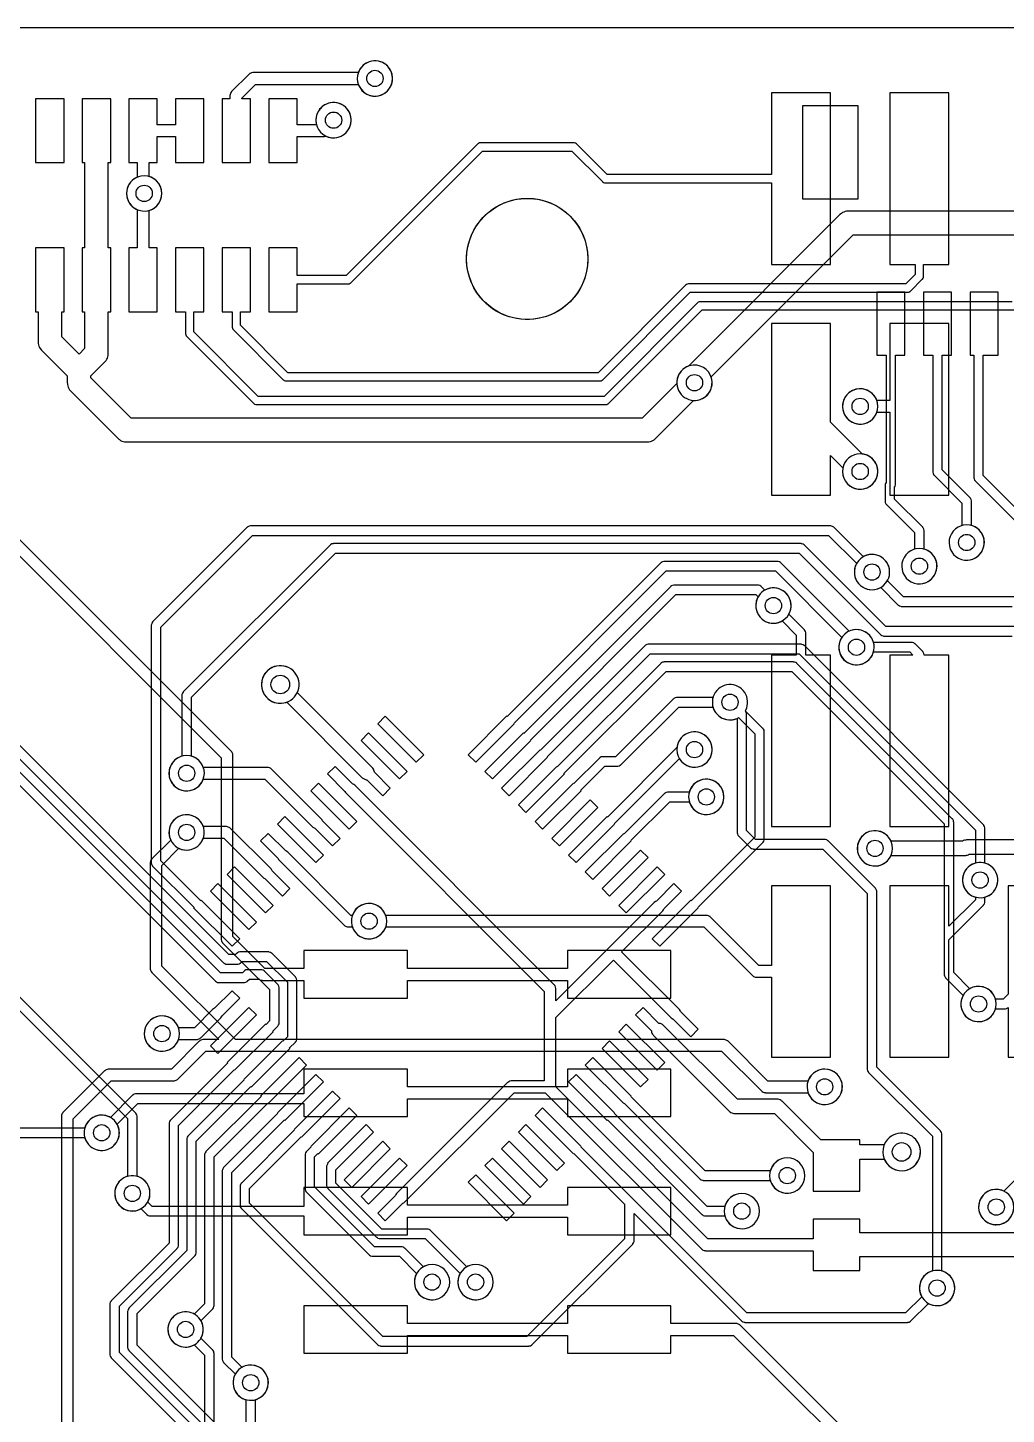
# Model space of a CAD drawing. Header units: millimetres. Extents: x 0 to 66, y 0 to 99.1.
# Drawn here: x 32.04 to 53.05, y 69.3 to 99.06 of the extents above; entities that cross this region are included whole.
import ezdxf

# ---------------------------------------------------------------- set-up
doc = ezdxf.new("R2010")
doc.units = ezdxf.units.MM

msp = doc.modelspace()

# ---------------------------------------------------------------- linework, layer by layer
at = {"layer": '16_copper'}
for points in [[(39.571, 97.599, 1), (39.423, 98.342), (39.375, 98.329, 0.876976), (39.522, 97.592)], [(38.682, 96.704, 1), (38.534, 97.448), (38.486, 97.435, 0.876976), (38.633, 96.698)], [(34.618, 95.132, 1), (34.47, 95.876), (34.422, 95.863, 0.876976), (34.569, 95.126)], [(51.255, 87.131, 0.767329), (51.303, 87.862), (51.283, 87.867), (51.283, 88.265), (51.282, 88.271, 0.140725), (51.264, 88.324), (51.257, 88.331), (51.256, 88.334), (51.255, 88.335), (51.253, 88.337), (50.648, 88.942), (50.648, 89.199), (50.649, 89.2, 0.104746), (50.669, 89.246), (50.67, 89.255), (50.67, 89.258), (50.67, 89.26), (50.67, 89.263), (50.67, 92.035), (50.87, 92.035), (50.87, 93.385), (50.27, 93.385), (50.27, 92.035), (50.467, 92.035), (50.467, 89.304), (50.466, 89.302, 0.124733), (50.446, 89.257), (50.445, 89.247), (50.444, 89.244), (50.445, 89.243), (50.444, 89.24), (50.444, 88.9), (50.445, 88.894, 0.140725), (50.463, 88.841), (50.47, 88.834), (50.471, 88.831), (50.472, 88.83), (50.474, 88.828), (51.079, 88.223), (51.079, 87.867), (51.059, 87.862, 0.876976), (51.206, 87.125)], [(52.271, 87.639, 0.767329), (52.319, 88.37), (52.299, 88.375), (52.299, 88.9), (52.298, 88.906, 0.140725), (52.28, 88.959), (52.273, 88.966), (52.272, 88.969), (52.271, 88.97), (52.269, 88.972), (51.672, 89.569), (51.672, 92.035), (51.87, 92.035), (51.87, 93.385), (51.27, 93.385), (51.27, 92.035), (51.468, 92.035), (51.468, 89.527), (51.469, 89.521, 0.140725), (51.487, 89.468), (51.494, 89.461), (51.495, 89.458), (51.496, 89.457), (51.498, 89.455), (52.095, 88.858), (52.095, 88.375), (52.075, 88.37, 0.876976), (52.222, 87.633)], [(49.985, 90.56, 1), (49.837, 91.304), (49.789, 91.291, 0.876976), (49.936, 90.554)], [(49.985, 89.163, 1), (49.837, 89.907), (49.789, 89.894, 0.876976), (49.936, 89.157)], [(36.594, 79.505), (35.768, 80.331), (35.759, 80.322), (34.9, 81.181), (34.9, 86.191), (36.872, 88.163), (49.234, 88.163), (49.836, 87.562), (49.825, 87.544, 1), (50.505, 87.208), (50.524, 87.254, 0.668177), (49.997, 87.716), (49.979, 87.705), (49.348, 88.337), (49.343, 88.341, 0.14076), (49.293, 88.365), (49.283, 88.366), (49.28, 88.367), (49.279, 88.366), (49.276, 88.367), (36.83, 88.367), (36.824, 88.366, 0.140725), (36.771, 88.348), (36.764, 88.341), (36.761, 88.34), (36.76, 88.339), (36.758, 88.337), (34.726, 86.305), (34.722, 86.3, 0.14076), (34.698, 86.25), (34.697, 86.24), (34.696, 86.237), (34.697, 86.236), (34.696, 86.233), (34.696, 81.139), (34.697, 81.132, 0.140725), (34.715, 81.079), (34.722, 81.072), (34.723, 81.07), (34.724, 81.069), (34.726, 81.067), (35.615, 80.178), (35.606, 80.169), (36.432, 79.343)], [(42.485, 84.12), (42.476, 84.129), (45.748, 87.401), (48.091, 87.401), (49.518, 85.975), (49.517, 85.974, 1), (50.147, 85.552), (50.172, 85.595, 0.668177), (49.71, 86.122), (49.673, 86.107), (48.205, 87.575), (48.2, 87.579, 0.14076), (48.15, 87.603), (48.14, 87.604), (48.137, 87.605), (48.136, 87.604), (48.133, 87.605), (45.706, 87.605), (45.699, 87.604, 0.140725), (45.646, 87.586), (45.639, 87.579), (45.637, 87.578), (45.636, 87.577), (45.634, 87.575), (42.332, 84.273), (42.323, 84.282), (41.497, 83.456), (41.659, 83.294)], [(42.844, 83.761), (42.835, 83.77), (45.958, 86.893), (47.669, 86.893), (47.72, 86.843), (47.709, 86.825, 1), (48.389, 86.489), (48.408, 86.535, 0.668177), (47.881, 86.997), (47.863, 86.986), (47.783, 87.067), (47.778, 87.071, 0.14076), (47.728, 87.095), (47.718, 87.096), (47.715, 87.097), (47.714, 87.096), (47.711, 87.097), (45.916, 87.097), (45.91, 87.096, 0.140725), (45.857, 87.078), (45.85, 87.071), (45.847, 87.07), (45.846, 87.069), (45.844, 87.067), (42.691, 83.914), (42.682, 83.923), (41.856, 83.097), (42.018, 82.935)], [(52.559, 80.393, 0.767329), (52.607, 81.124), (52.587, 81.129), (52.587, 81.881), (52.586, 81.887, 0.140725), (52.568, 81.94), (52.562, 81.947), (52.56, 81.95), (52.559, 81.951), (52.557, 81.953), (48.713, 85.797), (48.708, 85.801, 0.14076), (48.658, 85.825), (48.648, 85.826), (48.645, 85.827), (48.644, 85.826), (48.641, 85.827), (45.365, 85.827), (45.358, 85.826, 0.140725), (45.305, 85.808), (45.298, 85.801), (45.296, 85.8), (45.295, 85.799), (45.293, 85.797), (43.051, 83.555), (43.042, 83.564), (42.215, 82.737), (42.377, 82.576), (43.203, 83.402), (43.194, 83.411), (45.407, 85.623), (48.599, 85.623), (52.384, 81.839), (52.384, 81.129), (52.363, 81.124, 0.876976), (52.51, 80.387)], [(52.525, 77.733, 1), (52.377, 78.477), (52.329, 78.464), (52.283, 78.445), (52.265, 78.434), (51.918, 78.782), (51.918, 82.011), (51.917, 82.018, 0.140725), (51.899, 82.07), (51.892, 82.078), (51.891, 82.08), (51.89, 82.081), (51.888, 82.083), (48.555, 85.416), (48.55, 85.42, 0.14076), (48.5, 85.444), (48.49, 85.445), (48.487, 85.446), (48.486, 85.445), (48.483, 85.446), (45.702, 85.446), (45.696, 85.445, 0.140725), (45.643, 85.427), (45.636, 85.42), (45.633, 85.419), (45.632, 85.418), (45.63, 85.416), (43.41, 83.195), (43.401, 83.204), (42.575, 82.378), (42.736, 82.217), (43.562, 83.043), (43.553, 83.052), (45.744, 85.242), (48.441, 85.242), (51.714, 81.969), (51.714, 78.74), (51.715, 78.734, 0.140725), (51.733, 78.681), (51.74, 78.674), (51.741, 78.671), (51.742, 78.67), (51.744, 78.668), (52.122, 78.291), (52.111, 78.273, 0.577348), (52.476, 77.727)], [(39.827, 82.737), (39.485, 83.079), (39.485, 83.081, 0.153128), (39.451, 83.166), (39.44, 83.178), (37.829, 84.789), (37.848, 84.833, 1), (37.082, 85.093), (37.069, 85.042, 0.577349), (37.595, 84.58), (37.603, 84.584), (39.225, 82.962), (39.249, 82.943, 0.101645), (39.306, 82.92), (39.322, 82.918), (39.665, 82.576)], [(46.436, 80.169), (46.427, 80.178), (47.824, 81.575), (47.828, 81.58, 0.14076), (47.852, 81.63), (47.853, 81.64), (47.854, 81.643), (47.853, 81.644), (47.854, 81.647), (47.854, 83.947), (47.853, 83.953, 0.140725), (47.835, 84.006), (47.828, 84.013), (47.827, 84.016), (47.826, 84.017), (47.824, 84.019), (47.446, 84.396), (47.457, 84.414, 1), (46.777, 84.75), (46.758, 84.704), (46.753, 84.684), (45.974, 84.684), (45.968, 84.683, 0.140725), (45.915, 84.665), (45.908, 84.658), (45.905, 84.657), (45.904, 84.656), (45.902, 84.654), (44.662, 83.414), (44.388, 83.414), (44.382, 83.413, 0.140725), (44.329, 83.395), (44.322, 83.388), (44.32, 83.387), (44.319, 83.386), (44.317, 83.384), (43.769, 82.836), (43.76, 82.845), (42.934, 82.019), (43.095, 81.857), (43.922, 82.684), (43.913, 82.693), (44.43, 83.21), (44.704, 83.21), (44.71, 83.211, 0.140725), (44.763, 83.229), (44.77, 83.236), (44.773, 83.237), (44.774, 83.238), (44.776, 83.24), (46.016, 84.48), (46.753, 84.48), (46.758, 84.46, 0.453094), (47.285, 84.242), (47.303, 84.253), (47.65, 83.905), (47.65, 81.689), (46.283, 80.322), (46.274, 80.331), (45.448, 79.505), (45.61, 79.343)], [(44.64, 81.965), (44.631, 81.974), (46.03, 83.373), (46.04, 83.355, 1), (46.67, 83.777), (46.64, 83.816, 0.577351), (45.996, 83.688), (45.983, 83.64), (45.979, 83.61), (44.487, 82.118), (44.478, 82.127), (43.652, 81.301), (43.814, 81.139)], [(44.999, 81.606), (44.99, 81.615), (45.824, 82.448), (46.245, 82.448), (46.25, 82.428, 1), (46.968, 82.672), (46.949, 82.718, 0.668181), (46.25, 82.672), (46.245, 82.652), (45.782, 82.652), (45.775, 82.651, 0.140725), (45.722, 82.633), (45.715, 82.626), (45.713, 82.625), (45.712, 82.624), (45.71, 82.622), (44.847, 81.759), (44.838, 81.768), (44.011, 80.941), (44.173, 80.78)], [(37.671, 80.582), (37.293, 80.961), (37.284, 80.98), (37.266, 81.003), (36.392, 81.876), (36.387, 81.88), (36.383, 81.885, 0.157747), (36.311, 81.912), (36.304, 81.913), (35.813, 81.913), (35.796, 81.956, 1), (35.116, 81.62), (35.14, 81.577, 0.61871), (35.813, 81.663), (36.252, 81.663), (37.089, 80.826), (37.111, 80.809), (37.132, 80.799), (37.51, 80.421)], [(39.444, 79.511, 1), (39.296, 80.255), (39.248, 80.242, 0.230786), (39.012, 80.008), (38.979, 80.008), (37.625, 81.362), (37.603, 81.38), (37.582, 81.39), (37.204, 81.768), (37.043, 81.606), (37.421, 81.228), (37.43, 81.208), (37.448, 81.185), (38.839, 79.795), (38.844, 79.791), (38.849, 79.786, 0.157747), (38.921, 79.759), (38.927, 79.758), (39.012, 79.758), (39.03, 79.715, 0.303347), (39.395, 79.505)], [(50.302, 81.074, 1), (50.155, 81.818), (50.107, 81.805, 0.876976), (50.253, 81.068)], [(34.999, 77.098, 0.265529), (35.283, 77.345), (35.673, 77.345), (35.679, 77.346), (35.686, 77.346, 0.157781), (35.756, 77.377), (35.761, 77.382), (36.188, 77.809), (36.206, 77.831), (36.216, 77.851), (36.594, 78.229), (36.432, 78.391), (36.054, 78.013), (36.034, 78.004), (36.011, 77.986), (35.621, 77.595), (35.283, 77.595), (35.265, 77.638, 1), (34.585, 77.302), (34.61, 77.259, 0.267948), (34.95, 77.092)], [(49.903, 74.778), (50.427, 74.778), (50.438, 74.751, 1), (51.162, 75.109), (51.136, 75.154, 0.57735), (50.438, 75.109), (50.427, 75.082), (49.903, 75.082), (49.903, 75.187), (49.069, 75.187), (48.241, 76.015), (48.236, 76.018), (48.232, 76.023, 0.153125), (48.149, 76.059), (48.133, 76.059), (47.277, 76.059), (45.691, 77.646), (45.667, 77.665, 0.101645), (45.61, 77.688), (45.593, 77.689), (45.251, 78.032), (45.089, 77.87), (45.431, 77.528), (45.431, 77.527, 0.153128), (45.465, 77.442), (45.475, 77.43), (47.106, 75.799), (47.111, 75.796), (47.115, 75.791, 0.153125), (47.198, 75.755), (47.214, 75.755), (48.07, 75.755), (48.903, 74.921), (48.903, 74.087), (49.903, 74.087)], [(35.507, 70.748, 0.493145), (35.773, 71.288), (35.762, 71.306), (36.013, 71.556), (36.017, 71.561, 0.14076), (36.041, 71.611), (36.042, 71.621), (36.043, 71.624), (36.042, 71.625), (36.043, 71.628), (36.043, 74.823), (37.195, 75.975), (37.204, 75.966), (38.031, 76.793), (37.869, 76.954), (37.043, 76.128), (37.052, 76.119), (35.869, 74.936), (35.865, 74.931, 0.14076), (35.841, 74.881), (35.84, 74.872), (35.839, 74.869), (35.84, 74.867), (35.839, 74.865), (35.839, 71.67), (35.619, 71.449), (35.601, 71.46, 1), (35.265, 70.78), (35.311, 70.761, 0.09849), (35.458, 70.742)], [(48.421, 74.05, 1), (48.273, 74.794), (48.225, 74.781, 0.233169), (47.988, 74.544), (47.983, 74.524), (46.586, 74.524), (44.99, 76.119), (44.999, 76.128), (44.173, 76.954), (44.011, 76.793), (44.838, 75.966), (44.847, 75.975), (46.472, 74.35), (46.477, 74.346, 0.14076), (46.527, 74.322), (46.536, 74.321), (46.539, 74.32), (46.541, 74.321), (46.544, 74.32), (47.983, 74.32), (47.988, 74.3, 0.339454), (48.372, 74.044)], [(36.904, 69.605, 1), (36.756, 70.349), (36.708, 70.336), (36.662, 70.317), (36.644, 70.306), (36.424, 70.527), (36.424, 74.485), (37.555, 75.616), (37.564, 75.607), (38.39, 76.433), (38.228, 76.595), (37.402, 75.769), (37.411, 75.76), (36.25, 74.599), (36.246, 74.594, 0.14076), (36.222, 74.544), (36.221, 74.534), (36.22, 74.531), (36.221, 74.53), (36.22, 74.527), (36.22, 70.485), (36.221, 70.479, 0.140725), (36.239, 70.426), (36.246, 70.419), (36.247, 70.416), (36.248, 70.415), (36.25, 70.413), (36.501, 70.163), (36.49, 70.145, 0.577348), (36.855, 69.599)], [(47.445, 73.288, 1), (47.297, 74.032), (47.249, 74.019, 0.233169), (47.012, 73.782), (47.007, 73.762), (46.629, 73.762), (44.631, 75.76), (44.64, 75.769), (43.814, 76.595), (43.652, 76.433), (44.478, 75.607), (44.487, 75.616), (46.515, 73.588), (46.52, 73.584, 0.14076), (46.571, 73.56), (46.58, 73.559), (46.583, 73.558), (46.585, 73.559), (46.587, 73.558), (47.007, 73.558), (47.012, 73.538, 0.339454), (47.396, 73.282)], [(49.223, 75.955, 1), (49.075, 76.699), (49.027, 76.686, 0.876976), (49.174, 75.949)], [(43.922, 75.05), (43.095, 75.877), (42.934, 75.715), (43.76, 74.889), (43.769, 74.898), (44.856, 73.81), (44.856, 73.067), (42.757, 70.968), (39.666, 70.968), (36.805, 73.829), (36.805, 74.148), (37.914, 75.257), (37.923, 75.248), (38.749, 76.074), (38.587, 76.236), (37.761, 75.41), (37.77, 75.401), (36.631, 74.262), (36.627, 74.257, 0.14076), (36.603, 74.206), (36.602, 74.197), (36.601, 74.194), (36.602, 74.192), (36.601, 74.19), (36.601, 73.787), (36.602, 73.781, 0.140725), (36.62, 73.728), (36.627, 73.721), (36.628, 73.718), (36.629, 73.717), (36.631, 73.715), (39.552, 70.794), (39.557, 70.79, 0.14076), (39.607, 70.766), (39.617, 70.765), (39.62, 70.764), (39.621, 70.765), (39.624, 70.764), (42.799, 70.764), (42.805, 70.765, 0.140725), (42.858, 70.783), (42.865, 70.79), (42.868, 70.791), (42.869, 70.792), (42.871, 70.794), (45.03, 72.953), (45.034, 72.958, 0.14076), (45.058, 73.008), (45.059, 73.018), (45.06, 73.021), (45.059, 73.022), (45.06, 73.025), (45.06, 73.607), (47.365, 71.302), (47.37, 71.298, 0.14076), (47.42, 71.274), (47.429, 71.273), (47.432, 71.272), (47.434, 71.273), (47.436, 71.272), (50.927, 71.272), (50.933, 71.273, 0.140725), (50.986, 71.291), (50.993, 71.298), (50.996, 71.299), (50.997, 71.3), (50.999, 71.302), (51.376, 71.68), (51.394, 71.669, 1), (51.73, 72.349), (51.684, 72.368, 0.668177), (51.222, 71.841), (51.233, 71.823), (50.885, 71.476), (47.478, 71.476), (43.913, 75.041)], [(40.796, 71.764, 1), (40.648, 72.508), (40.6, 72.495), (40.554, 72.476), (40.536, 72.465), (40.138, 72.863), (40.133, 72.867, 0.14076), (40.083, 72.892), (40.073, 72.893), (40.07, 72.893), (40.069, 72.893), (40.066, 72.893), (39.487, 72.893), (38.202, 74.179), (38.202, 74.826), (38.273, 74.898), (38.282, 74.889), (39.108, 75.715), (38.947, 75.877), (38.12, 75.05), (38.129, 75.041), (38.028, 74.94), (38.024, 74.935, 0.14076), (38, 74.885), (37.999, 74.876), (37.998, 74.873), (37.999, 74.871), (37.998, 74.868), (37.998, 74.137), (37.999, 74.13, 0.140725), (38.017, 74.078), (38.024, 74.07), (38.025, 74.068), (38.026, 74.067), (38.028, 74.065), (39.373, 72.72), (39.379, 72.716, 0.14076), (39.429, 72.691), (39.438, 72.69), (39.441, 72.69), (39.443, 72.69), (39.445, 72.69), (40.024, 72.69), (40.392, 72.322), (40.382, 72.304, 0.577348), (40.747, 71.758)], [(41.73, 71.764, 1), (41.582, 72.508), (41.534, 72.495), (41.488, 72.476), (41.47, 72.465), (40.691, 73.244), (40.686, 73.248, 0.14076), (40.636, 73.273), (40.627, 73.274), (40.624, 73.274), (40.622, 73.274), (40.619, 73.274), (39.645, 73.274), (38.661, 74.258), (38.661, 74.549), (39.467, 75.356), (39.306, 75.517), (38.48, 74.691), (38.489, 74.682), (38.488, 74.681, 0.156764), (38.459, 74.626), (38.458, 74.617), (38.458, 74.613), (38.458, 74.612), (38.458, 74.609), (38.458, 74.216), (38.459, 74.21, 0.140725), (38.477, 74.157), (38.483, 74.15), (38.485, 74.147), (38.486, 74.146), (38.488, 74.144), (39.531, 73.101), (39.536, 73.097, 0.14076), (39.587, 73.072), (39.596, 73.071), (39.599, 73.071), (39.601, 73.071), (39.603, 73.071), (40.577, 73.071), (41.327, 72.322), (41.316, 72.304, 0.577348), (41.681, 71.758)]]:
    msp.add_lwpolyline(points, format="xyb", close=True, dxfattribs=at)
for points in [[(49.87, 97.385), (48.67, 97.385), (48.67, 95.385), (49.87, 95.385)], [(40.545, 83.456), (39.719, 84.282), (39.557, 84.12), (40.383, 83.294)], [(40.186, 83.097), (39.36, 83.923), (39.198, 83.761), (40.024, 82.935)], [(39.108, 82.019), (38.282, 82.845), (38.12, 82.684), (38.947, 81.857)], [(44.281, 82.324), (44.119, 82.486), (43.293, 81.66), (43.455, 81.498)], [(38.39, 81.301), (37.564, 82.127), (37.402, 81.965), (38.228, 81.139)], [(45.358, 81.247), (45.197, 81.408), (44.371, 80.582), (44.532, 80.421)], [(37.312, 80.223), (36.486, 81.049), (36.324, 80.888), (37.151, 80.061)], [(45.718, 80.888), (45.556, 81.049), (44.73, 80.223), (44.891, 80.061)], [(36.953, 79.864), (36.127, 80.69), (35.965, 80.528), (36.791, 79.702)], [(36.953, 77.87), (36.791, 78.032), (35.965, 77.206), (36.127, 77.044)], [(45.718, 76.846), (44.891, 77.673), (44.73, 77.511), (45.556, 76.685)], [(45.358, 76.487), (44.532, 77.313), (44.371, 77.152), (45.197, 76.326)], [(43.562, 74.691), (42.736, 75.517), (42.575, 75.356), (43.401, 74.53)], [(39.827, 74.997), (39.665, 75.158), (38.839, 74.332), (39, 74.17)], [(43.203, 74.332), (42.377, 75.158), (42.215, 74.997), (43.042, 74.17)], [(40.186, 74.637), (40.024, 74.799), (39.198, 73.973), (39.36, 73.811)], [(42.844, 73.973), (42.018, 74.799), (41.856, 74.637), (42.682, 73.811)], [(42.485, 73.614), (41.659, 74.44), (41.497, 74.278), (42.323, 73.452)]]:
    msp.add_lwpolyline(points, close=True, dxfattribs=at)
for points in [[(58.952, 95.123), (49.657, 95.123), (49.638, 95.121), (49.618, 95.12, 0.118891), (49.508, 95.075), (49.478, 95.049), (49.477, 95.049), (49.477, 95.049), (46.224, 91.795), (46.187, 91.78), (46.144, 91.755, 1), (46.566, 91.125), (46.605, 91.155, 0.303346), (46.714, 91.562), (46.712, 91.565), (49.762, 94.615), (59.182, 94.615)], [(55.063, 86.94), (52.553, 89.45), (52.553, 92.035), (52.87, 92.035), (52.87, 93.385), (52.27, 93.385), (52.27, 92.035), (52.349, 92.035), (52.349, 89.408), (52.35, 89.402, 0.140725), (52.368, 89.349), (52.375, 89.342), (52.376, 89.339), (52.377, 89.338), (52.379, 89.336), (54.889, 86.826)], [(43.349, 61.824), (34.392, 70.781), (34.392, 71.459), (35.632, 72.699), (35.636, 72.704, 0.14076), (35.66, 72.754), (35.661, 72.764), (35.662, 72.767), (35.661, 72.768), (35.662, 72.771), (35.662, 75.16), (36.836, 76.335), (36.845, 76.326), (37.671, 77.152), (37.662, 77.161), (37.791, 77.289), (37.795, 77.294, 0.14076), (37.819, 77.345), (37.82, 77.354), (37.821, 77.357), (37.82, 77.358), (37.821, 77.361), (37.821, 78.613), (37.82, 78.619, 0.140725), (37.802, 78.672), (37.795, 78.679), (37.794, 78.682), (37.793, 78.683), (37.791, 78.685), (37.283, 79.193), (37.278, 79.197, 0.14076), (37.228, 79.221), (37.218, 79.222), (37.215, 79.223), (37.214, 79.222), (37.211, 79.223), (36.605, 79.223), (36.599, 79.222, 0.140725), (36.546, 79.204), (36.539, 79.197), (36.536, 79.196), (36.535, 79.195), (36.533, 79.193), (36.506, 79.165), (36.358, 79.165), (25.917, 89.607)], [(25.803, 89.433), (36.245, 78.992), (36.25, 78.988, 0.14076), (36.3, 78.963), (36.309, 78.963), (36.312, 78.962), (36.314, 78.962), (36.316, 78.962), (36.548, 78.962), (36.554, 78.963, 0.140725), (36.607, 78.981), (36.614, 78.987), (36.617, 78.989), (36.618, 78.99), (36.62, 78.992), (36.647, 79.019), (37.169, 79.019), (37.617, 78.571), (37.617, 77.403), (37.519, 77.304), (37.51, 77.313), (36.684, 76.487), (36.693, 76.478), (35.488, 75.274), (35.484, 75.269, 0.14076), (35.46, 75.219), (35.459, 75.209), (35.458, 75.206), (35.459, 75.205), (35.458, 75.202), (35.458, 72.813), (34.218, 71.573), (34.214, 71.568, 0.14076), (34.19, 71.518), (34.189, 71.508), (34.188, 71.505), (34.189, 71.504), (34.188, 71.501), (34.188, 70.739), (34.189, 70.733, 0.140725), (34.207, 70.68), (34.214, 70.673), (34.215, 70.67), (34.216, 70.669), (34.218, 70.667), (43.235, 61.65)], [(25.612, 89.052), (36.066, 78.599), (36.071, 78.595, 0.14076), (36.121, 78.57), (36.13, 78.569), (36.133, 78.569), (36.135, 78.569), (36.138, 78.569), (36.694, 78.569), (36.7, 78.57, 0.140725), (36.753, 78.588), (36.76, 78.594), (36.762, 78.596), (36.763, 78.597), (36.765, 78.599), (36.805, 78.638), (37.011, 78.638), (37.236, 78.413), (37.236, 77.741), (37.159, 77.664), (37.151, 77.673), (36.324, 76.846), (36.333, 76.837), (35.107, 75.611), (35.103, 75.606, 0.14076), (35.079, 75.556), (35.078, 75.547), (35.077, 75.544), (35.078, 75.542), (35.077, 75.539), (35.077, 72.971), (33.837, 71.731), (33.833, 71.726, 0.14076), (33.809, 71.675), (33.808, 71.666), (33.807, 71.663), (33.808, 71.661), (33.807, 71.659), (33.807, 70.581), (33.808, 70.575, 0.140725), (33.826, 70.522), (33.833, 70.515), (33.834, 70.512), (33.835, 70.511), (33.837, 70.509), (43.839, 60.507)], [(43.953, 60.681), (34.011, 70.623), (34.011, 71.617), (35.251, 72.857), (35.255, 72.862, 0.14076), (35.279, 72.912), (35.28, 72.922), (35.281, 72.925), (35.28, 72.926), (35.281, 72.929), (35.281, 75.497), (36.477, 76.694), (36.486, 76.685), (37.312, 77.511), (37.303, 77.52), (37.41, 77.627), (37.414, 77.632, 0.14076), (37.438, 77.682), (37.439, 77.691), (37.44, 77.694), (37.439, 77.696), (37.44, 77.698), (37.44, 78.455), (37.439, 78.462, 0.140725), (37.421, 78.514), (37.414, 78.522), (37.413, 78.524), (37.412, 78.525), (37.41, 78.527), (37.125, 78.812), (37.12, 78.816, 0.14076), (37.07, 78.84), (37.06, 78.841), (37.057, 78.842), (37.056, 78.841), (37.053, 78.842), (36.763, 78.842), (36.757, 78.841, 0.140725), (36.704, 78.823), (36.697, 78.816), (36.694, 78.815), (36.693, 78.814), (36.691, 78.812), (36.651, 78.772), (36.18, 78.772), (25.726, 89.226)], [(53.213, 86.208), (50.461, 86.208), (48.713, 87.956), (48.708, 87.96, 0.14076), (48.658, 87.984), (48.648, 87.985), (48.645, 87.986), (48.644, 87.985), (48.641, 87.986), (38.608, 87.986), (38.602, 87.985, 0.140725), (38.549, 87.967), (38.542, 87.96), (38.539, 87.959), (38.538, 87.958), (38.536, 87.956), (35.384, 84.803), (35.38, 84.798, 0.14076), (35.355, 84.748), (35.355, 84.739), (35.354, 84.736), (35.354, 84.734), (35.354, 84.732), (35.354, 83.422), (35.334, 83.417, 1), (35.577, 82.699), (35.623, 82.718, 0.196565), (35.813, 82.933), (37.137, 82.933), (38.167, 81.904), (38.189, 81.886), (38.209, 81.876), (38.587, 81.498), (38.749, 81.66), (38.371, 82.038), (38.362, 82.058), (38.343, 82.081), (37.278, 83.146), (37.272, 83.15), (37.268, 83.155, 0.157747), (37.196, 83.182), (37.189, 83.183), (35.813, 83.183), (35.796, 83.226, 0.198914), (35.577, 83.417), (35.557, 83.422), (35.557, 84.69), (38.65, 87.782), (48.599, 87.782), (50.347, 86.034), (50.352, 86.03, 0.14076), (50.402, 86.006), (50.412, 86.005), (50.415, 86.004), (50.416, 86.005), (50.419, 86.004), (53.171, 86.004)], [(26.755, 83.083), (34.188, 75.65), (34.188, 74.405), (34.168, 74.4, 0.876976), (34.315, 73.663), (34.364, 73.669, 0.767329), (34.412, 74.4), (34.392, 74.405), (34.392, 75.692), (34.391, 75.698, 0.140725), (34.373, 75.751), (34.366, 75.758), (34.365, 75.761), (34.364, 75.762), (34.362, 75.764), (26.869, 83.257)], [(56.396, 73.191), (49.903, 73.191), (49.903, 73.487), (48.903, 73.487), (48.903, 73.064), (46.644, 73.064), (43.381, 76.327), (43.381, 77.815), (44.615, 79.048), (45.854, 77.809), (45.876, 77.791), (45.896, 77.781), (46.274, 77.403), (46.436, 77.565), (46.058, 77.943), (46.049, 77.963), (46.031, 77.986), (44.791, 79.225), (45.673, 80.106), (45.69, 80.128), (45.703, 80.154), (45.703, 80.154), (46.077, 80.528), (45.915, 80.69), (45.541, 80.315), (45.519, 80.306), (45.493, 80.286), (43.381, 78.174), (43.381, 78.43), (43.381, 78.435), (43.381, 78.44, 0.111436), (43.364, 78.494), (43.36, 78.499), (43.354, 78.508), (43.348, 78.514), (43.344, 78.519), (39.063, 82.8), (39.041, 82.818), (39.016, 82.83), (39.015, 82.83), (38.641, 83.204), (38.48, 83.043), (38.854, 82.668), (38.864, 82.646), (38.884, 82.621), (43.127, 78.377), (43.127, 76.454), (42.432, 76.454), (42.427, 76.453), (42.421, 76.454, 0.111436), (42.368, 76.437), (42.362, 76.432), (42.354, 76.427), (42.348, 76.421), (42.343, 76.417), (39.961, 74.036), (39.944, 74.014), (39.931, 73.988), (39.931, 73.988), (39.557, 73.614), (39.719, 73.452), (40.093, 73.827), (40.115, 73.836), (40.141, 73.856), (42.485, 76.2), (43.149, 76.2), (46.502, 72.847), (46.506, 72.844), (46.51, 72.84, 0.11143), (46.56, 72.814), (46.567, 72.813), (46.577, 72.811), (46.585, 72.811), (46.592, 72.81), (48.903, 72.81), (48.903, 72.387), (49.903, 72.387), (49.903, 72.683), (56.396, 72.683)], [(30.806, 75.24), (33.268, 75.24), (33.274, 75.219, 1), (33.991, 75.463), (33.972, 75.509, 0.668181), (33.274, 75.463), (33.268, 75.443), (30.764, 75.443)], [(53.61, 74.709), (52.992, 74.09), (52.954, 74.106, 1), (52.71, 73.388), (52.758, 73.375, 0.065542), (52.857, 73.369), (52.906, 73.375, 0.534512), (53.147, 73.958)]]:
    msp.add_lwpolyline(points, format="xyb", dxfattribs=at)
at = {"layer": '1_copper'}
for points in [[(36.827, 97.536), (36.638, 97.536), (36.638, 97.546), (36.936, 97.844), (39.14, 97.844), (39.157, 97.803, 1), (39.837, 98.138), (39.812, 98.181, 0.577351), (39.157, 98.138), (39.14, 98.098), (36.884, 98.098), (36.878, 98.097), (36.873, 98.097, 0.111436), (36.819, 98.08), (36.814, 98.076), (36.805, 98.07), (36.799, 98.064), (36.794, 98.06), (36.421, 97.688), (36.418, 97.684), (36.414, 97.68, 0.11143), (36.388, 97.63), (36.387, 97.623), (36.385, 97.613), (36.385, 97.605), (36.384, 97.598), (36.384, 97.536), (36.218, 97.536), (36.218, 96.164), (36.827, 96.164)], [(44.324, 91.478), (44.326, 91.478, 0.133453), (44.37, 91.492), (44.386, 91.504), (46.265, 93.383), (50.927, 93.383), (50.928, 93.383), (50.93, 93.383, 0.133453), (50.974, 93.397), (50.99, 93.409), (51.244, 93.663), (51.245, 93.664), (51.246, 93.665, 0.133459), (51.268, 93.706), (51.27, 93.726), (51.27, 93.98), (51.816, 93.98), (51.816, 97.66), (50.546, 97.66), (50.546, 93.98), (51.092, 93.98), (51.092, 93.763), (50.89, 93.561), (46.228, 93.561), (46.227, 93.561), (46.225, 93.561, 0.133453), (46.181, 93.547), (46.165, 93.535), (44.286, 91.656), (37.629, 91.656), (36.611, 92.673), (36.611, 92.964), (36.827, 92.964), (36.827, 94.336), (36.218, 94.336), (36.218, 92.964), (36.434, 92.964), (36.434, 92.636), (36.434, 92.635), (36.434, 92.634, 0.133453), (36.447, 92.589), (36.46, 92.574), (37.529, 91.504), (37.53, 91.503), (37.531, 91.502, 0.133459), (37.572, 91.48), (37.592, 91.478), (44.323, 91.478)], [(37.828, 93.561), (38.916, 93.561), (38.917, 93.561), (38.919, 93.561, 0.133453), (38.963, 93.575), (38.979, 93.587), (41.806, 96.414), (43.724, 96.414), (44.381, 95.757), (44.382, 95.756), (44.383, 95.755, 0.133459), (44.424, 95.733), (44.444, 95.731), (48.006, 95.731), (48.006, 93.98), (49.276, 93.98), (49.276, 97.66), (48.006, 97.66), (48.006, 95.909), (44.481, 95.909), (43.824, 96.566), (43.823, 96.567), (43.822, 96.568, 0.133459), (43.781, 96.59), (43.761, 96.592), (41.769, 96.592), (41.767, 96.592), (41.766, 96.592, 0.133453), (41.721, 96.578), (41.706, 96.566), (38.879, 93.739), (37.828, 93.739), (37.828, 94.336), (37.219, 94.336), (37.219, 92.964), (37.828, 92.964)], [(45.358, 90.172), (45.378, 90.173, 0.118891), (45.488, 90.218), (45.518, 90.244), (45.519, 90.244), (45.519, 90.244), (46.336, 91.062), (46.38, 91.062, 1), (46.33, 91.818), (46.281, 91.812, 0.339456), (45.977, 91.465), (45.977, 91.421), (45.234, 90.678), (34.268, 90.678), (33.401, 91.545), (33.401, 91.589), (33.7, 91.888), (33.713, 91.903), (33.725, 91.918, 0.118893), (33.771, 92.027), (33.774, 92.067, 0.000218), (33.774, 92.067), (33.774, 92.964), (33.825, 92.964), (33.825, 94.336), (33.774, 94.336), (33.774, 96.164), (33.825, 96.164), (33.825, 97.536), (33.216, 97.536), (33.216, 96.164), (33.266, 96.164), (33.266, 94.336), (33.216, 94.336), (33.216, 92.964), (33.266, 92.964), (33.266, 92.173), (33.147, 92.053), (32.774, 92.427), (32.774, 92.964), (32.824, 92.964), (32.824, 94.336), (32.215, 94.336), (32.215, 92.964), (32.266, 92.964), (32.266, 92.321), (32.267, 92.302), (32.269, 92.282, 0.118891), (32.314, 92.172), (32.34, 92.142), (32.34, 92.142), (32.34, 92.142), (32.893, 91.589), (32.893, 91.44), (32.895, 91.421), (32.896, 91.401, 0.118891), (32.941, 91.291), (32.967, 91.261), (32.967, 91.26), (32.967, 91.26), (33.983, 90.244), (33.998, 90.232), (34.013, 90.219, 0.118893), (34.123, 90.173), (34.163, 90.17, 0.000218), (34.163, 90.17), (45.339, 90.17)], [(34.826, 94.336), (34.648, 94.336), (34.648, 95.14), (34.666, 95.145, 0.716592), (34.666, 95.863), (34.648, 95.868), (34.648, 96.164), (34.826, 96.164), (34.826, 96.723), (35.217, 96.723), (35.217, 96.164), (35.827, 96.164), (35.827, 97.536), (35.217, 97.536), (35.217, 96.977), (34.826, 96.977), (34.826, 97.536), (34.216, 97.536), (34.216, 96.164), (34.394, 96.164), (34.394, 95.851), (34.376, 95.844, 0.621842), (34.376, 95.164), (34.394, 95.157), (34.394, 94.336), (34.216, 94.336), (34.216, 92.964), (34.826, 92.964)], [(37.828, 96.723), (38.382, 96.723), (38.388, 96.724), (38.393, 96.724, 0.089897), (38.437, 96.736), (38.439, 96.737), (38.44, 96.736), (38.486, 96.717, 1), (38.73, 97.435), (38.682, 97.448, 0.53451), (38.236, 97.002), (38.243, 96.977), (37.828, 96.977), (37.828, 97.536), (37.219, 97.536), (37.219, 96.164), (37.828, 96.164)], [(49.276, 89.876), (49.54, 89.612), (49.539, 89.609, 1), (50.283, 89.461), (50.289, 89.51, 0.376373), (49.985, 89.907), (49.96, 89.91), (49.276, 90.594), (49.276, 92.71), (48.006, 92.71), (48.006, 89.03), (49.276, 89.03)], [(51.816, 92.71), (50.546, 92.71), (50.546, 91.059), (50.268, 91.059), (50.251, 91.1, 1), (49.571, 90.764), (49.596, 90.721, 0.577351), (50.251, 90.764), (50.268, 90.805), (50.546, 90.805), (50.546, 89.03), (51.816, 89.03)], [(52.271, 87.639, 1), (52.123, 88.383), (52.075, 88.37, 0.876976), (52.222, 87.633)], [(51.255, 87.131, 1), (51.107, 87.875), (51.059, 87.862, 0.876976), (51.206, 87.125)], [(49.276, 85.595), (48.743, 85.595), (48.743, 86.065), (48.742, 86.071, 0.140725), (48.724, 86.124), (48.717, 86.131), (48.716, 86.134), (48.715, 86.135), (48.713, 86.137), (48.378, 86.471), (48.389, 86.489, 1), (47.709, 86.825), (47.69, 86.779, 0.668177), (48.217, 86.317), (48.235, 86.328), (48.539, 86.023), (48.539, 85.595), (48.006, 85.595), (48.006, 81.915), (49.276, 81.915)], [(51.816, 85.595), (51.283, 85.595), (51.283, 85.598, 0.156769), (51.264, 85.657), (51.257, 85.664), (51.256, 85.667), (51.255, 85.668), (51.253, 85.67), (51.088, 85.835), (51.083, 85.839, 0.14076), (51.033, 85.863), (51.023, 85.864), (51.02, 85.865), (51.019, 85.864), (51.016, 85.865), (50.196, 85.865), (50.191, 85.885, 1), (49.473, 85.641), (49.492, 85.595, 0.668181), (50.191, 85.641), (50.196, 85.661), (50.974, 85.661), (51.04, 85.595), (50.546, 85.595), (50.546, 81.915), (51.816, 81.915)], [(37.544, 84.567, 1), (37.386, 85.359), (37.335, 85.346, 0.876979), (37.491, 84.56)], [(51.636, 71.637, 0.767329), (51.684, 72.368), (51.664, 72.373), (51.664, 75.311), (51.663, 75.317, 0.140725), (51.645, 75.37), (51.638, 75.377), (51.637, 75.38), (51.636, 75.381), (51.634, 75.383), (50.267, 76.75), (50.267, 80.518), (50.266, 80.524, 0.140725), (50.248, 80.577), (50.241, 80.584), (50.24, 80.587), (50.239, 80.588), (50.237, 80.59), (49.221, 81.606), (49.216, 81.61, 0.14076), (49.166, 81.634), (49.156, 81.635), (49.153, 81.636), (49.152, 81.635), (49.149, 81.636), (47.667, 81.636), (47.473, 81.83), (47.473, 84.328), (47.472, 84.334, 0.140725), (47.454, 84.387), (47.447, 84.394), (47.446, 84.396), (47.457, 84.414), (47.476, 84.46, 1), (46.758, 84.704), (46.745, 84.656, 0.577349), (47.239, 84.223), (47.269, 84.236), (47.269, 81.788), (47.27, 81.782, 0.140725), (47.288, 81.729), (47.295, 81.722), (47.296, 81.719), (47.297, 81.718), (47.299, 81.716), (47.553, 81.462), (47.558, 81.458, 0.14076), (47.608, 81.434), (47.618, 81.433), (47.621, 81.432), (47.622, 81.433), (47.625, 81.432), (49.107, 81.432), (50.063, 80.476), (50.063, 76.708), (50.064, 76.702, 0.140725), (50.082, 76.649), (50.089, 76.642), (50.09, 76.639), (50.091, 76.638), (50.093, 76.636), (51.46, 75.269), (51.46, 72.373), (51.44, 72.368, 0.876976), (51.587, 71.631)], [(46.429, 83.194, 1), (46.281, 83.938), (46.233, 83.925, 0.876976), (46.38, 83.188)], [(35.53, 82.686, 1), (35.382, 83.43), (35.334, 83.417, 0.876976), (35.48, 82.68)], [(46.683, 82.178, 1), (46.535, 82.922), (46.487, 82.909, 0.876976), (46.634, 82.172)], [(51.816, 79.485), (52.557, 80.226), (52.561, 80.231, 0.14076), (52.585, 80.282), (52.586, 80.291), (52.587, 80.294), (52.587, 80.296), (52.587, 80.298), (52.587, 80.401), (52.607, 80.406, 1), (52.363, 81.124), (52.318, 81.105, 0.668181), (52.363, 80.406), (52.384, 80.401), (52.384, 80.34), (51.816, 79.773), (51.816, 80.645), (50.546, 80.645), (50.546, 76.965), (51.816, 76.965)], [(49.276, 80.645), (48.006, 80.645), (48.006, 78.93), (47.739, 78.93), (46.697, 79.971), (46.692, 79.975), (46.688, 79.98, 0.157747), (46.616, 80.007), (46.609, 80.008), (39.728, 80.008), (39.71, 80.051, 1), (39.03, 79.715), (39.055, 79.672, 0.61871), (39.728, 79.758), (46.557, 79.758), (47.599, 78.717), (47.604, 78.713), (47.608, 78.708, 0.157747), (47.68, 78.681), (47.687, 78.68), (48.006, 78.68), (48.006, 76.965), (49.276, 76.965)], [(54.356, 80.645), (53.086, 80.645), (53.086, 78.314), (52.979, 78.207), (52.815, 78.207), (52.81, 78.227, 1), (52.092, 77.983), (52.111, 77.937, 0.668181), (52.81, 77.983), (52.815, 78.003), (53.021, 78.003), (53.027, 78.004, 0.140725), (53.08, 78.022), (53.086, 78.027), (53.086, 76.965), (54.356, 76.965)], [(34.999, 77.098, 1), (34.851, 77.842), (34.803, 77.829, 0.876976), (34.95, 77.092)], [(33.706, 74.97, 0.493145), (33.972, 75.509), (33.962, 75.527), (34.406, 75.971), (37.974, 75.971), (37.974, 75.69), (40.194, 75.69), (40.194, 76.073), (43.626, 76.073), (43.626, 75.69), (45.846, 75.69), (45.846, 76.71), (43.626, 76.71), (43.626, 76.327), (40.194, 76.327), (40.194, 76.71), (37.974, 76.71), (37.974, 76.175), (34.364, 76.175), (34.358, 76.174, 0.140725), (34.305, 76.156), (34.298, 76.149), (34.295, 76.148), (34.294, 76.147), (34.292, 76.145), (33.818, 75.671), (33.8, 75.681, 1), (33.465, 75.001), (33.511, 74.982, 0.09849), (33.657, 74.963)], [(50.879, 74.534, 1), (50.721, 75.326), (50.67, 75.313, 0.876979), (50.826, 74.527)], [(48.421, 74.05, 1), (48.273, 74.794), (48.225, 74.781, 0.876976), (48.372, 74.044)], [(40.194, 73.533), (43.626, 73.533), (43.626, 73.15), (45.846, 73.15), (45.846, 74.17), (43.626, 74.17), (43.626, 73.787), (40.194, 73.787), (40.194, 74.17), (37.974, 74.17), (37.974, 73.762), (34.713, 73.762), (34.619, 73.855), (34.63, 73.873, 1), (33.95, 74.209), (33.931, 74.163, 0.668177), (34.458, 73.701), (34.476, 73.712), (34.599, 73.588), (34.604, 73.584, 0.14076), (34.654, 73.56), (34.664, 73.559), (34.667, 73.558), (34.668, 73.559), (34.671, 73.558), (37.974, 73.558), (37.974, 73.15), (40.194, 73.15)], [(52.906, 73.375, 1), (52.758, 74.119), (52.71, 74.106, 0.876976), (52.857, 73.369)], [(47.445, 73.288, 1), (47.297, 74.032), (47.249, 74.019, 0.876976), (47.396, 73.282)], [(40.796, 71.764, 1), (40.648, 72.508), (40.6, 72.495, 0.876976), (40.747, 71.758)], [(41.73, 71.764, 1), (41.582, 72.508), (41.534, 72.495, 0.876976), (41.681, 71.758)]]:
    msp.add_lwpolyline(points, format="xyb", close=True, dxfattribs=at)
msp.add_lwpolyline([(32.824, 97.536), (32.215, 97.536), (32.215, 96.164), (32.824, 96.164)], close=True, dxfattribs=at)
for points in [[(53.176, 93.18), (46.482, 93.18), (46.481, 93.18), (46.479, 93.18, 0.133453), (46.435, 93.166), (46.419, 93.154), (44.413, 91.148), (36.994, 91.148), (35.611, 92.531), (35.611, 92.964), (35.827, 92.964), (35.827, 94.336), (35.217, 94.336), (35.217, 92.964), (35.433, 92.964), (35.433, 92.494), (35.433, 92.493), (35.433, 92.491, 0.133453), (35.447, 92.447), (35.459, 92.431), (36.894, 90.996), (36.895, 90.995), (36.896, 90.994, 0.133459), (36.937, 90.972), (36.957, 90.97), (44.45, 90.97), (44.451, 90.97), (44.453, 90.97, 0.133453), (44.497, 90.984), (44.513, 90.996), (46.519, 93.002), (53.213, 93.002)], [(31.429, 88.152), (36.195, 83.386), (36.195, 79.502), (36.196, 79.497), (36.195, 79.491, 0.111436), (36.212, 79.438), (36.217, 79.432), (36.222, 79.424), (36.228, 79.417), (36.232, 79.412), (36.994, 78.65), (36.998, 78.647), (37.002, 78.643, 0.11143), (37.052, 78.617), (37.059, 78.616), (37.069, 78.614), (37.078, 78.614), (37.084, 78.613), (37.974, 78.613), (37.974, 78.23), (40.194, 78.23), (40.194, 78.613), (43.626, 78.613), (43.626, 78.23), (45.846, 78.23), (45.846, 79.25), (43.626, 79.25), (43.626, 78.867), (40.194, 78.867), (40.194, 79.25), (37.974, 79.25), (37.974, 78.867), (37.137, 78.867), (36.449, 79.555), (36.449, 83.439), (36.448, 83.444), (36.449, 83.45, 0.111436), (36.432, 83.503), (36.427, 83.509), (36.422, 83.517), (36.416, 83.524), (36.412, 83.529), (31.646, 88.295)], [(53.213, 86.843), (50.842, 86.843), (50.494, 87.19), (50.505, 87.208, 1), (49.825, 87.544), (49.806, 87.498, 0.668177), (50.333, 87.036), (50.351, 87.047), (50.728, 86.669), (50.733, 86.665, 0.14076), (50.783, 86.641), (50.793, 86.64), (50.796, 86.639), (50.797, 86.64), (50.8, 86.639), (53.171, 86.639)], [(33.018, 55.043), (33.018, 75.64), (33.834, 76.456), (35.179, 76.456), (35.186, 76.457), (35.192, 76.457, 0.157781), (35.262, 76.488), (35.267, 76.493), (35.866, 77.091), (46.938, 77.091), (47.791, 76.239, 0.184709), (47.872, 76.203), (47.879, 76.202), (48.791, 76.202), (48.809, 76.159, 1), (49.489, 76.495), (49.464, 76.538, 0.61871), (48.791, 76.452), (47.931, 76.452), (47.078, 77.304), (47.073, 77.308), (47.069, 77.313, 0.157747), (46.997, 77.34), (46.99, 77.341), (36.501, 77.341), (34.923, 78.919), (34.923, 81.079), (35.291, 81.447), (35.334, 81.429, 1), (35.577, 82.147), (35.53, 82.16, 0.618711), (35.114, 81.624), (34.71, 81.219), (34.706, 81.214), (34.701, 81.209, 0.157747), (34.674, 81.137), (34.673, 81.13), (34.673, 78.867), (34.674, 78.86), (34.674, 78.854, 0.157781), (34.705, 78.784), (34.71, 78.779), (36.147, 77.341), (35.814, 77.341), (35.807, 77.34), (35.801, 77.34, 0.157781), (35.731, 77.309), (35.726, 77.304), (35.127, 76.706), (33.782, 76.706), (33.775, 76.705), (33.769, 76.705, 0.157781), (33.699, 76.674), (33.694, 76.669), (32.805, 75.78), (32.801, 75.775), (32.796, 75.771, 0.157747), (32.769, 75.699), (32.768, 75.692), (32.768, 54.991)], [(55.305, 81.626), (52.192, 81.626), (52.186, 81.625), (52.18, 81.626), (52.171, 81.624), (52.161, 81.623), (52.156, 81.621), (52.15, 81.62, 0.072717), (52.105, 81.599), (52.105, 81.599), (50.575, 81.599), (50.568, 81.614, 1), (49.889, 81.279), (49.913, 81.236, 0.577351), (50.568, 81.279), (50.575, 81.294), (52.164, 81.294), (52.17, 81.294), (52.176, 81.294, 0.133997), (52.251, 81.321), (52.251, 81.321), (55.242, 81.321)], [(36.043, 57.658), (36.043, 70.612), (36.042, 70.618, 0.140725), (36.024, 70.671), (36.017, 70.678), (36.016, 70.681), (36.015, 70.682), (36.013, 70.684), (35.762, 70.934), (35.773, 70.952, 1), (35.093, 71.288), (35.074, 71.242, 0.668177), (35.601, 70.78), (35.619, 70.791), (35.839, 70.57), (35.839, 57.7)], [(50.763, 67.781), (47.334, 71.21), (47.33, 71.213), (47.326, 71.217, 0.11143), (47.276, 71.243), (47.269, 71.244), (47.259, 71.246), (47.25, 71.246), (47.244, 71.247), (45.846, 71.247), (45.846, 71.63), (43.626, 71.63), (43.626, 71.247), (40.194, 71.247), (40.194, 71.63), (37.974, 71.63), (37.974, 70.61), (40.194, 70.61), (40.194, 70.993), (43.626, 70.993), (43.626, 70.61), (45.846, 70.61), (45.846, 70.993), (47.191, 70.993), (50.546, 67.638)], [(36.932, 67.86), (36.932, 69.613), (36.952, 69.618, 1), (36.708, 70.336), (36.662, 70.317, 0.668181), (36.708, 69.618), (36.728, 69.613), (36.728, 54.229)]]:
    msp.add_lwpolyline(points, format="xyb", dxfattribs=at)
at = {"layer": 'drills_NPTH'}
msp.add_circle((42.765, 94.098), 1.3, dxfattribs=at)
at = {"layer": 'drills_via_1_16'}
for centre, radius in [((39.497, 97.971), 0.175), ((38.608, 97.076), 0.175), ((34.544, 95.504), 0.175), ((46.355, 91.44), 0.175), ((49.911, 90.932), 0.175), ((49.911, 89.535), 0.175), ((52.197, 88.011), 0.175), ((50.165, 87.376), 0.175), ((51.181, 87.503), 0.175), ((48.049, 86.657), 0.175), ((49.832, 85.763), 0.175), ((37.465, 84.963), 0.2), ((47.117, 84.582), 0.175), ((46.355, 83.566), 0.175), ((35.456, 83.058), 0.175), ((46.609, 82.55), 0.175), ((35.456, 81.788), 0.175), ((50.229, 81.446), 0.175), ((52.485, 80.765), 0.175), ((39.37, 79.883), 0.175), ((52.451, 78.105), 0.175), ((34.925, 77.47), 0.175), ((49.149, 76.327), 0.175), ((33.632, 75.341), 0.175), ((50.8, 74.93), 0.2), ((48.347, 74.422), 0.175), ((34.29, 74.041), 0.175), ((47.371, 73.66), 0.175), ((52.832, 73.747), 0.175), ((40.722, 72.136), 0.175), ((41.656, 72.136), 0.175), ((51.562, 72.009), 0.175), ((35.433, 71.12), 0.175), ((36.83, 69.977), 0.175)]:
    msp.add_circle(centre, radius, dxfattribs=at)
at = {"layer": 'holes'}
msp.add_lwpolyline([(44.065, 94.052), (44.058, 93.959), (44.045, 93.867), (44.025, 93.776), (43.999, 93.687), (43.967, 93.6), (43.928, 93.516), (43.884, 93.434), (43.834, 93.356), (43.778, 93.282), (43.717, 93.212), (43.651, 93.146), (43.581, 93.085), (43.507, 93.029), (43.429, 92.979), (43.347, 92.935), (43.263, 92.896), (43.176, 92.864), (43.087, 92.838), (42.996, 92.818), (42.904, 92.805), (42.811, 92.798), (42.719, 92.798), (42.626, 92.805), (42.534, 92.818), (42.443, 92.838), (42.354, 92.864), (42.267, 92.896), (42.183, 92.935), (42.101, 92.979), (42.023, 93.029), (41.949, 93.085), (41.879, 93.146), (41.813, 93.212), (41.752, 93.282), (41.696, 93.356), (41.646, 93.434), (41.602, 93.516), (41.563, 93.6), (41.531, 93.687), (41.505, 93.776), (41.485, 93.867), (41.472, 93.959), (41.465, 94.052), (41.465, 94.144), (41.472, 94.237), (41.485, 94.329), (41.505, 94.42), (41.531, 94.509), (41.563, 94.596), (41.602, 94.68), (41.646, 94.762), (41.696, 94.84), (41.752, 94.914), (41.813, 94.984), (41.879, 95.05), (41.949, 95.111), (42.023, 95.167), (42.101, 95.217), (42.183, 95.261), (42.267, 95.3), (42.354, 95.332), (42.443, 95.358), (42.534, 95.378), (42.626, 95.391), (42.719, 95.398), (42.811, 95.398), (42.904, 95.391), (42.996, 95.378), (43.087, 95.358), (43.176, 95.332), (43.263, 95.3), (43.347, 95.261), (43.429, 95.217), (43.507, 95.167), (43.581, 95.111), (43.651, 95.05), (43.717, 94.984), (43.778, 94.914), (43.834, 94.84), (43.884, 94.762), (43.928, 94.68), (43.967, 94.596), (43.999, 94.509), (44.025, 94.42), (44.045, 94.329), (44.058, 94.237), (44.065, 94.144), (44.065, 94.052)], close=True, dxfattribs=at)
at = {"layer": 'outline'}
msp.add_lwpolyline([(66.04, 2.54), (66.04, 96.52), (66.03, 96.741), (66.001, 96.961), (65.953, 97.177), (65.887, 97.389), (65.802, 97.593), (65.7, 97.79), (65.581, 97.977), (65.446, 98.153), (65.296, 98.316), (65.133, 98.466), (64.957, 98.601), (64.77, 98.72), (64.573, 98.822), (64.369, 98.907), (64.157, 98.973), (63.941, 99.021), (63.721, 99.05), (63.5, 99.06), (2.54, 99.06)], dxfattribs=at)

doc.saveas('drawing.dxf')
